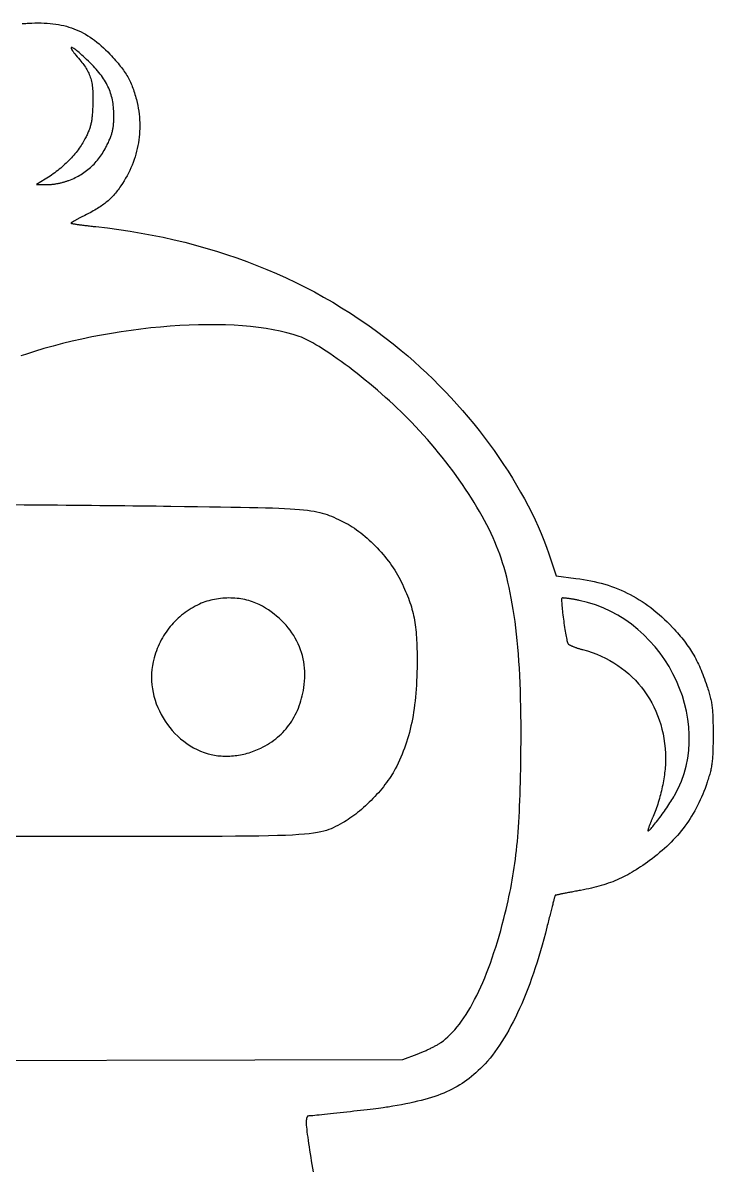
# Model space of a CAD drawing. Extents: x -419 to 419, y -275 to 1047.
# Drawn here: x -137.9 to -104.4, y 384.2 to 439.8 of the extents above; entities that cross this region are included whole.
import ezdxf

# ---------------------------------------------------------------- set-up
doc = ezdxf.new("R2010")
doc.units = 0
doc.layers.get('0').update_dxf_attribs({"linetype": 'CONTINUOUS'})

msp = doc.modelspace()

# ---------------------------------------------------------------- linework, layer by layer
for points in [[(-137.938, 439.784), (-137.879, 439.789), (-137.817, 439.794), (-137.754, 439.799), (-137.687, 439.803), (-137.618, 439.806), (-137.546, 439.81), (-137.471, 439.813), (-137.314, 439.818), (-137.16, 439.82), (-137.01, 439.818), (-136.863, 439.814), (-136.719, 439.806), (-136.578, 439.795), (-136.441, 439.78), (-136.305, 439.763), (-136.173, 439.741), (-136.043, 439.717), (-135.916, 439.688), (-135.79, 439.656), (-135.667, 439.621), (-135.546, 439.582), (-135.427, 439.539), (-135.31, 439.492), (-135.194, 439.442), (-135.08, 439.387), (-134.968, 439.329), (-134.856, 439.266), (-134.746, 439.2), (-134.637, 439.129), (-134.529, 439.055), (-134.421, 438.976), (-134.314, 438.893), (-134.208, 438.806), (-134.102, 438.714), (-133.997, 438.618), (-133.892, 438.517), (-133.786, 438.412), (-133.681, 438.303), (-133.608, 438.225), (-133.538, 438.149), (-133.47, 438.074), (-133.406, 438.002), (-133.344, 437.931), (-133.285, 437.861), (-133.229, 437.792), (-133.174, 437.724), (-133.122, 437.658), (-133.073, 437.592), (-133.025, 437.526), (-132.98, 437.461), (-132.937, 437.396), (-132.895, 437.331), (-132.856, 437.267), (-132.818, 437.202), (-132.781, 437.136), (-132.747, 437.07), (-132.713, 437.004), (-132.681, 436.937), (-132.651, 436.868), (-132.621, 436.799), (-132.592, 436.728), (-132.565, 436.656), (-132.538, 436.582), (-132.513, 436.507), (-132.488, 436.429), (-132.463, 436.35), (-132.439, 436.268), (-132.416, 436.184), (-132.393, 436.098), (-132.359, 435.959), (-132.329, 435.82), (-132.303, 435.68), (-132.281, 435.54), (-132.263, 435.4), (-132.249, 435.26), (-132.238, 435.119), (-132.232, 434.979), (-132.23, 434.839), (-132.232, 434.699), (-132.237, 434.559), (-132.247, 434.419), (-132.26, 434.28), (-132.277, 434.141), (-132.298, 434.002), (-132.323, 433.864), (-132.352, 433.727), (-132.384, 433.591), (-132.42, 433.455), (-132.46, 433.32), (-132.504, 433.186), (-132.552, 433.053), (-132.603, 432.921), (-132.658, 432.79), (-132.717, 432.661), (-132.78, 432.532), (-132.846, 432.405), (-132.916, 432.28), (-132.989, 432.156), (-133.067, 432.033), (-133.147, 431.912), (-133.192, 431.849), (-133.235, 431.788), (-133.279, 431.728), (-133.322, 431.671), (-133.365, 431.616), (-133.408, 431.563), (-133.451, 431.511), (-133.495, 431.461), (-133.539, 431.412), (-133.584, 431.364), (-133.629, 431.318), (-133.676, 431.273), (-133.723, 431.229), (-133.771, 431.185), (-133.821, 431.143), (-133.872, 431.101), (-133.925, 431.06), (-133.979, 431.019), (-134.035, 430.978), (-134.093, 430.938), (-134.153, 430.898), (-134.215, 430.858), (-134.28, 430.818), (-134.347, 430.778), (-134.416, 430.737), (-134.489, 430.696), (-134.564, 430.655), (-134.642, 430.612), (-134.723, 430.569), (-134.807, 430.526), (-134.895, 430.481), (-134.931, 430.463), (-134.966, 430.445), (-135.001, 430.427), (-135.035, 430.41), (-135.068, 430.393), (-135.101, 430.375), (-135.133, 430.359), (-135.164, 430.342), (-135.195, 430.326), (-135.224, 430.31), (-135.253, 430.294), (-135.281, 430.279), (-135.308, 430.265), (-135.334, 430.25), (-135.358, 430.237), (-135.382, 430.223), (-135.404, 430.211), (-135.425, 430.199), (-135.445, 430.187), (-135.464, 430.176), (-135.481, 430.166), (-135.497, 430.156), (-135.511, 430.147), (-135.524, 430.139), (-135.535, 430.131), (-135.545, 430.124), (-135.553, 430.119), (-135.56, 430.113), (-135.564, 430.109), (-135.567, 430.106), (-135.568, 430.103), (-135.566, 430.101), (-135.561, 430.098), (-135.553, 430.096), (-135.541, 430.092), (-135.527, 430.089), (-135.51, 430.085), (-135.489, 430.081), (-135.466, 430.077), (-135.44, 430.072), (-135.412, 430.068), (-135.381, 430.063), (-135.347, 430.057), (-135.312, 430.052), (-135.273, 430.046), (-135.233, 430.041), (-135.191, 430.035), (-135.146, 430.029), (-135.1, 430.022), (-135.051, 430.016), (-135.001, 430.01), (-134.95, 430.003), (-134.896, 429.996), (-134.841, 429.99), (-134.785, 429.983), (-134.727, 429.976), (-134.668, 429.969), (-134.608, 429.962), (-134.547, 429.955), (-134.484, 429.948), (-134.421, 429.941), (-134.357, 429.934), (-133.8, 429.869), (-133.249, 429.796), (-132.702, 429.714), (-132.161, 429.623), (-131.624, 429.524), (-131.093, 429.416), (-130.567, 429.299), (-130.047, 429.174), (-129.531, 429.04), (-129.021, 428.897), (-128.516, 428.746), (-128.017, 428.586), (-127.522, 428.418), (-127.033, 428.241), (-126.55, 428.056), (-126.071, 427.861), (-125.598, 427.659), (-125.131, 427.448), (-124.669, 427.228), (-124.212, 426.999), (-123.761, 426.763), (-123.315, 426.517), (-122.875, 426.263), (-122.44, 426.001), (-122.01, 425.73), (-121.586, 425.45), (-121.168, 425.162), (-120.755, 424.866), (-120.348, 424.561), (-119.946, 424.248), (-119.55, 423.926), (-119.233, 423.658), (-118.92, 423.384), (-118.61, 423.104), (-118.305, 422.819), (-118.004, 422.529), (-117.708, 422.233), (-117.416, 421.933), (-117.13, 421.628), (-116.848, 421.319), (-116.572, 421.006), (-116.302, 420.69), (-116.037, 420.37), (-115.779, 420.048), (-115.527, 419.723), (-115.281, 419.395), (-115.042, 419.065), (-114.81, 418.734), (-114.584, 418.4), (-114.366, 418.066), (-114.156, 417.731), (-113.953, 417.395), (-113.759, 417.058), (-113.572, 416.722), (-113.394, 416.385), (-113.224, 416.049), (-113.063, 415.714), (-112.911, 415.38), (-112.768, 415.047), (-112.635, 414.716), (-112.511, 414.387), (-112.397, 414.06), (-112.038, 412.987), (-111.078, 412.868), (-110.894, 412.843), (-110.713, 412.815), (-110.535, 412.785), (-110.359, 412.751), (-110.186, 412.713), (-110.016, 412.673), (-109.848, 412.629), (-109.683, 412.582), (-109.52, 412.531), (-109.36, 412.477), (-109.202, 412.42), (-109.046, 412.359), (-108.892, 412.294), (-108.74, 412.226), (-108.59, 412.154), (-108.442, 412.079), (-108.295, 412), (-108.151, 411.917), (-108.008, 411.831), (-107.867, 411.741), (-107.727, 411.646), (-107.589, 411.548), (-107.452, 411.447), (-107.316, 411.341), (-107.181, 411.231), (-107.048, 411.117), (-106.916, 410.999), (-106.784, 410.877), (-106.654, 410.751), (-106.525, 410.621), (-106.396, 410.486), (-106.315, 410.399), (-106.236, 410.313), (-106.16, 410.228), (-106.087, 410.144), (-106.016, 410.06), (-105.947, 409.977), (-105.88, 409.894), (-105.816, 409.812), (-105.754, 409.73), (-105.693, 409.647), (-105.635, 409.565), (-105.578, 409.482), (-105.523, 409.399), (-105.469, 409.315), (-105.417, 409.23), (-105.367, 409.144), (-105.318, 409.058), (-105.27, 408.97), (-105.224, 408.881), (-105.178, 408.79), (-105.134, 408.698), (-105.09, 408.604), (-105.048, 408.508), (-105.006, 408.41), (-104.965, 408.31), (-104.924, 408.207), (-104.884, 408.102), (-104.845, 407.995), (-104.806, 407.884), (-104.767, 407.771), (-104.728, 407.655), (-104.703, 407.577), (-104.679, 407.503), (-104.656, 407.432), (-104.635, 407.363), (-104.616, 407.296), (-104.597, 407.232), (-104.58, 407.169), (-104.564, 407.107), (-104.549, 407.046), (-104.535, 406.986), (-104.522, 406.926), (-104.511, 406.866), (-104.5, 406.806), (-104.49, 406.745), (-104.481, 406.683), (-104.473, 406.62), (-104.466, 406.555), (-104.46, 406.488), (-104.454, 406.418), (-104.449, 406.346), (-104.445, 406.271), (-104.441, 406.193), (-104.438, 406.111), (-104.435, 406.026), (-104.433, 405.935), (-104.431, 405.841), (-104.43, 405.741), (-104.429, 405.636), (-104.428, 405.526), (-104.428, 405.41), (-104.428, 405.287), (-104.428, 405.166), (-104.428, 405.051), (-104.429, 404.942), (-104.43, 404.838), (-104.431, 404.739), (-104.433, 404.645), (-104.435, 404.555), (-104.438, 404.47), (-104.441, 404.389), (-104.444, 404.311), (-104.449, 404.237), (-104.453, 404.165), (-104.459, 404.096), (-104.465, 404.03), (-104.472, 403.966), (-104.48, 403.903), (-104.488, 403.842), (-104.498, 403.782), (-104.508, 403.723), (-104.519, 403.665), (-104.531, 403.607), (-104.544, 403.549), (-104.559, 403.49), (-104.574, 403.431), (-104.59, 403.371), (-104.608, 403.31), (-104.626, 403.247), (-104.646, 403.182), (-104.667, 403.115), (-104.69, 403.046), (-104.713, 402.974), (-104.764, 402.824), (-104.817, 402.677), (-104.872, 402.533), (-104.929, 402.391), (-104.989, 402.251), (-105.05, 402.114), (-105.114, 401.978), (-105.18, 401.845), (-105.248, 401.714), (-105.318, 401.585), (-105.391, 401.458), (-105.466, 401.333), (-105.543, 401.21), (-105.623, 401.088), (-105.706, 400.969), (-105.79, 400.851), (-105.878, 400.735), (-105.968, 400.621), (-106.061, 400.508), (-106.156, 400.397), (-106.254, 400.287), (-106.355, 400.179), (-106.458, 400.072), (-106.564, 399.966), (-106.673, 399.862), (-106.785, 399.76), (-106.9, 399.658), (-107.018, 399.558), (-107.139, 399.458), (-107.262, 399.36), (-107.389, 399.263), (-107.503, 399.178), (-107.614, 399.096), (-107.724, 399.018), (-107.833, 398.942), (-107.94, 398.869), (-108.046, 398.8), (-108.151, 398.732), (-108.255, 398.668), (-108.359, 398.606), (-108.462, 398.546), (-108.565, 398.489), (-108.668, 398.435), (-108.771, 398.382), (-108.874, 398.332), (-108.978, 398.283), (-109.082, 398.237), (-109.188, 398.193), (-109.294, 398.15), (-109.401, 398.11), (-109.51, 398.07), (-109.621, 398.033), (-109.733, 397.997), (-109.847, 397.963), (-109.963, 397.929), (-110.082, 397.898), (-110.203, 397.867), (-110.327, 397.837), (-110.454, 397.809), (-110.583, 397.781), (-110.716, 397.754), (-110.852, 397.728), (-110.916, 397.717), (-110.979, 397.705), (-111.041, 397.693), (-111.102, 397.682), (-111.162, 397.671), (-111.221, 397.659), (-111.279, 397.648), (-111.336, 397.638), (-111.391, 397.627), (-111.444, 397.617), (-111.497, 397.607), (-111.547, 397.597), (-111.596, 397.588), (-111.643, 397.578), (-111.688, 397.569), (-111.731, 397.561), (-111.772, 397.553), (-111.811, 397.545), (-111.848, 397.538), (-111.883, 397.531), (-111.915, 397.524), (-111.944, 397.518), (-111.971, 397.512), (-111.995, 397.507), (-112.017, 397.502), (-112.035, 397.498), (-112.051, 397.495), (-112.064, 397.491), (-112.073, 397.489), (-112.08, 397.487), (-112.083, 397.486), (-112.085, 397.482), (-112.088, 397.475), (-112.092, 397.464), (-112.097, 397.448), (-112.103, 397.429), (-112.11, 397.406), (-112.117, 397.38), (-112.126, 397.35), (-112.135, 397.316), (-112.145, 397.279), (-112.156, 397.239), (-112.167, 397.196), (-112.179, 397.15), (-112.192, 397.102), (-112.206, 397.05), (-112.22, 396.996), (-112.235, 396.939), (-112.25, 396.88), (-112.266, 396.818), (-112.282, 396.755), (-112.299, 396.689), (-112.316, 396.621), (-112.333, 396.552), (-112.351, 396.48), (-112.37, 396.407), (-112.388, 396.333), (-112.407, 396.257), (-112.427, 396.179), (-112.446, 396.101), (-112.466, 396.021), (-112.486, 395.94), (-112.559, 395.646), (-112.635, 395.356), (-112.714, 395.07), (-112.794, 394.789), (-112.877, 394.511), (-112.962, 394.238), (-113.048, 393.97), (-113.137, 393.707), (-113.228, 393.448), (-113.32, 393.194), (-113.414, 392.945), (-113.51, 392.701), (-113.608, 392.462), (-113.708, 392.229), (-113.809, 392.001), (-113.911, 391.779), (-114.015, 391.562), (-114.121, 391.352), (-114.228, 391.147), (-114.336, 390.948), (-114.446, 390.755), (-114.556, 390.569), (-114.668, 390.389), (-114.781, 390.215), (-114.896, 390.048), (-115.011, 389.888), (-115.127, 389.734), (-115.244, 389.588), (-115.362, 389.448), (-115.481, 389.316), (-115.601, 389.191), (-115.709, 389.084), (-115.817, 388.98), (-115.925, 388.881), (-116.034, 388.785), (-116.144, 388.694), (-116.255, 388.605), (-116.367, 388.52), (-116.481, 388.439), (-116.598, 388.36), (-116.716, 388.285), (-116.837, 388.213), (-116.96, 388.143), (-117.087, 388.077), (-117.217, 388.013), (-117.35, 387.951), (-117.487, 387.892), (-117.629, 387.835), (-117.775, 387.781), (-117.925, 387.728), (-118.08, 387.678), (-118.241, 387.629), (-118.407, 387.582), (-118.579, 387.536), (-118.756, 387.492), (-118.94, 387.449), (-119.131, 387.408), (-119.328, 387.367), (-119.532, 387.328), (-119.744, 387.29), (-119.963, 387.252), (-120.191, 387.215), (-120.258, 387.205), (-120.34, 387.193), (-120.434, 387.18), (-120.54, 387.166), (-120.657, 387.151), (-120.783, 387.135), (-120.918, 387.118), (-121.06, 387.101), (-121.209, 387.083), (-121.364, 387.064), (-121.523, 387.045), (-121.685, 387.026), (-121.85, 387.007), (-122.016, 386.988), (-122.183, 386.969), (-122.349, 386.95), (-122.514, 386.932), (-122.676, 386.914), (-122.834, 386.897), (-122.987, 386.88), (-123.134, 386.865), (-123.275, 386.85), (-123.408, 386.836), (-123.532, 386.824), (-123.646, 386.812), (-123.749, 386.802), (-123.84, 386.794), (-123.918, 386.788), (-123.983, 386.783), (-124.032, 386.78), (-124.065, 386.779), (-124.07, 386.778), (-124.075, 386.777), (-124.08, 386.775), (-124.085, 386.772), (-124.09, 386.768), (-124.094, 386.764), (-124.099, 386.759), (-124.103, 386.753), (-124.108, 386.747), (-124.112, 386.74), (-124.116, 386.732), (-124.12, 386.724), (-124.124, 386.715), (-124.127, 386.705), (-124.131, 386.695), (-124.134, 386.685), (-124.138, 386.673), (-124.141, 386.662), (-124.143, 386.65), (-124.146, 386.637), (-124.149, 386.624), (-124.151, 386.611), (-124.153, 386.597), (-124.155, 386.583), (-124.156, 386.569), (-124.158, 386.554), (-124.159, 386.539), (-124.16, 386.524), (-124.16, 386.508), (-124.161, 386.493), (-124.161, 386.477), (-124.159, 386.413), (-124.154, 386.334), (-124.146, 386.241), (-124.136, 386.134), (-124.122, 386.015), (-124.106, 385.885), (-124.088, 385.746), (-124.068, 385.598), (-124.046, 385.443), (-124.022, 385.281), (-123.997, 385.115), (-123.97, 384.944), (-123.943, 384.772), (-123.915, 384.597), (-123.886, 384.423), (-123.857, 384.25), (-123.827, 384.078)], [(-135.513, 432.241), (-135.436, 432.275), (-135.361, 432.311), (-135.287, 432.348), (-135.214, 432.387), (-135.143, 432.428), (-135.073, 432.47), (-135.005, 432.513), (-134.937, 432.558), (-134.872, 432.605), (-134.807, 432.653), (-134.744, 432.702), (-134.682, 432.754), (-134.621, 432.806), (-134.562, 432.861), (-134.504, 432.917), (-134.448, 432.974), (-134.392, 433.033), (-134.338, 433.093), (-134.286, 433.155), (-134.235, 433.219), (-134.185, 433.284), (-134.136, 433.351), (-134.089, 433.419), (-134.043, 433.488), (-133.999, 433.56), (-133.956, 433.633), (-133.914, 433.707), (-133.873, 433.783), (-133.834, 433.86), (-133.806, 433.917), (-133.78, 433.972), (-133.755, 434.024), (-133.732, 434.075), (-133.71, 434.124), (-133.689, 434.171), (-133.67, 434.217), (-133.651, 434.262), (-133.634, 434.306), (-133.619, 434.349), (-133.604, 434.391), (-133.59, 434.433), (-133.578, 434.475), (-133.567, 434.516), (-133.556, 434.558), (-133.547, 434.599), (-133.538, 434.641), (-133.53, 434.683), (-133.523, 434.726), (-133.517, 434.77), (-133.512, 434.815), (-133.507, 434.861), (-133.503, 434.909), (-133.5, 434.958), (-133.497, 435.008), (-133.495, 435.061), (-133.493, 435.116), (-133.492, 435.173), (-133.491, 435.232), (-133.49, 435.294), (-133.49, 435.358), (-133.492, 435.454), (-133.495, 435.549), (-133.5, 435.642), (-133.507, 435.733), (-133.517, 435.823), (-133.528, 435.911), (-133.542, 435.998), (-133.558, 436.083), (-133.577, 436.167), (-133.597, 436.25), (-133.62, 436.332), (-133.646, 436.413), (-133.674, 436.493), (-133.704, 436.573), (-133.737, 436.651), (-133.772, 436.729), (-133.81, 436.807), (-133.851, 436.884), (-133.894, 436.96), (-133.94, 437.037), (-133.989, 437.113), (-134.04, 437.189), (-134.095, 437.265), (-134.152, 437.341), (-134.212, 437.417), (-134.275, 437.493), (-134.341, 437.57), (-134.41, 437.647), (-134.482, 437.725), (-134.557, 437.803), (-134.636, 437.881), (-134.724, 437.968), (-134.809, 438.05), (-134.889, 438.126), (-134.966, 438.197), (-135.039, 438.263), (-135.107, 438.324), (-135.171, 438.379), (-135.231, 438.429), (-135.286, 438.473), (-135.336, 438.512), (-135.382, 438.546), (-135.423, 438.574), (-135.459, 438.596), (-135.489, 438.613), (-135.515, 438.625), (-135.535, 438.631), (-135.55, 438.631), (-135.56, 438.625), (-135.564, 438.614), (-135.562, 438.597), (-135.554, 438.574), (-135.541, 438.546), (-135.521, 438.512), (-135.496, 438.472), (-135.464, 438.426), (-135.426, 438.374), (-135.381, 438.316), (-135.33, 438.252), (-135.273, 438.182), (-135.208, 438.106), (-135.137, 438.024), (-135.086, 437.965), (-135.037, 437.907), (-134.991, 437.849), (-134.947, 437.79), (-134.906, 437.732), (-134.867, 437.674), (-134.83, 437.615), (-134.795, 437.556), (-134.763, 437.497), (-134.732, 437.436), (-134.704, 437.375), (-134.678, 437.313), (-134.653, 437.25), (-134.631, 437.185), (-134.611, 437.119), (-134.592, 437.051), (-134.575, 436.981), (-134.56, 436.91), (-134.547, 436.836), (-134.536, 436.76), (-134.526, 436.682), (-134.518, 436.601), (-134.511, 436.518), (-134.507, 436.431), (-134.503, 436.342), (-134.501, 436.25), (-134.501, 436.154), (-134.501, 436.055), (-134.504, 435.953), (-134.507, 435.846), (-134.512, 435.736), (-134.516, 435.662), (-134.52, 435.591), (-134.524, 435.523), (-134.528, 435.458), (-134.533, 435.396), (-134.538, 435.336), (-134.543, 435.279), (-134.549, 435.224), (-134.556, 435.171), (-134.563, 435.12), (-134.57, 435.07), (-134.578, 435.022), (-134.587, 434.975), (-134.597, 434.929), (-134.608, 434.885), (-134.619, 434.84), (-134.631, 434.797), (-134.644, 434.754), (-134.658, 434.71), (-134.673, 434.667), (-134.69, 434.624), (-134.707, 434.58), (-134.726, 434.536), (-134.745, 434.491), (-134.766, 434.444), (-134.789, 434.397), (-134.812, 434.348), (-134.837, 434.298), (-134.864, 434.246), (-134.892, 434.193), (-134.922, 434.137), (-134.959, 434.07), (-134.997, 434.003), (-135.038, 433.936), (-135.081, 433.869), (-135.126, 433.802), (-135.172, 433.736), (-135.221, 433.669), (-135.271, 433.603), (-135.323, 433.536), (-135.376, 433.471), (-135.432, 433.405), (-135.489, 433.34), (-135.547, 433.275), (-135.607, 433.211), (-135.669, 433.147), (-135.732, 433.084), (-135.796, 433.021), (-135.862, 432.959), (-135.929, 432.898), (-135.998, 432.837), (-136.067, 432.777), (-136.138, 432.719), (-136.21, 432.66), (-136.283, 432.603), (-136.357, 432.547), (-136.432, 432.492), (-136.508, 432.437), (-136.584, 432.384), (-136.662, 432.332), (-136.741, 432.281), (-136.82, 432.232), (-137.235, 431.977), (-136.725, 431.973), (-136.697, 431.973), (-136.669, 431.974), (-136.639, 431.975), (-136.608, 431.977), (-136.576, 431.979), (-136.543, 431.982), (-136.51, 431.985), (-136.475, 431.989), (-136.441, 431.993), (-136.405, 431.998), (-136.37, 432.003), (-136.333, 432.009), (-136.297, 432.015), (-136.26, 432.021), (-136.223, 432.028), (-136.186, 432.035), (-136.149, 432.042), (-136.112, 432.05), (-136.075, 432.058), (-136.039, 432.067), (-136.002, 432.076), (-135.966, 432.085), (-135.931, 432.094), (-135.896, 432.104), (-135.861, 432.113), (-135.827, 432.123), (-135.794, 432.134), (-135.762, 432.144), (-135.73, 432.155), (-135.699, 432.166), (-135.67, 432.177), (-135.67, 432.177), (-135.591, 432.208), (-135.513, 432.241)], [(-118.743, 389.792), (-118.705, 389.807), (-118.665, 389.822), (-118.626, 389.838), (-118.586, 389.854), (-118.545, 389.872), (-118.504, 389.889), (-118.463, 389.907), (-118.421, 389.925), (-118.379, 389.944), (-118.338, 389.963), (-118.296, 389.983), (-118.255, 390.002), (-118.213, 390.022), (-118.172, 390.042), (-118.132, 390.062), (-118.092, 390.082), (-118.052, 390.102), (-118.013, 390.122), (-117.975, 390.142), (-117.937, 390.162), (-117.901, 390.182), (-117.865, 390.202), (-117.83, 390.221), (-117.797, 390.24), (-117.764, 390.259), (-117.733, 390.278), (-117.703, 390.296), (-117.675, 390.314), (-117.648, 390.331), (-117.623, 390.348), (-117.509, 390.431), (-117.396, 390.521), (-117.283, 390.621), (-117.17, 390.728), (-117.059, 390.844), (-116.948, 390.967), (-116.838, 391.099), (-116.728, 391.239), (-116.62, 391.386), (-116.512, 391.541), (-116.406, 391.704), (-116.3, 391.874), (-116.196, 392.051), (-116.093, 392.235), (-115.991, 392.427), (-115.89, 392.625), (-115.791, 392.83), (-115.693, 393.042), (-115.597, 393.261), (-115.502, 393.486), (-115.408, 393.718), (-115.317, 393.955), (-115.227, 394.199), (-115.138, 394.45), (-115.052, 394.706), (-114.967, 394.967), (-114.884, 395.235), (-114.803, 395.508), (-114.725, 395.787), (-114.648, 396.071), (-114.573, 396.361), (-114.519, 396.579), (-114.467, 396.794), (-114.418, 397.005), (-114.37, 397.213), (-114.325, 397.418), (-114.283, 397.622), (-114.242, 397.824), (-114.204, 398.025), (-114.167, 398.225), (-114.133, 398.426), (-114.1, 398.628), (-114.069, 398.83), (-114.04, 399.035), (-114.013, 399.242), (-113.988, 399.451), (-113.964, 399.664), (-113.941, 399.881), (-113.92, 400.102), (-113.901, 400.328), (-113.883, 400.559), (-113.866, 400.797), (-113.85, 401.041), (-113.836, 401.292), (-113.823, 401.55), (-113.811, 401.817), (-113.8, 402.092), (-113.789, 402.376), (-113.78, 402.671), (-113.772, 402.975), (-113.764, 403.29), (-113.757, 403.616), (-113.749, 404.078), (-113.743, 404.53), (-113.74, 404.971), (-113.739, 405.402), (-113.741, 405.823), (-113.745, 406.234), (-113.752, 406.636), (-113.761, 407.029), (-113.772, 407.412), (-113.787, 407.786), (-113.804, 408.151), (-113.823, 408.507), (-113.845, 408.855), (-113.87, 409.195), (-113.897, 409.526), (-113.927, 409.849), (-113.96, 410.165), (-113.995, 410.473), (-114.033, 410.773), (-114.074, 411.065), (-114.118, 411.351), (-114.164, 411.63), (-114.213, 411.902), (-114.265, 412.167), (-114.319, 412.425), (-114.377, 412.678), (-114.437, 412.924), (-114.5, 413.164), (-114.566, 413.398), (-114.635, 413.627), (-114.706, 413.85), (-114.772, 414.042), (-114.845, 414.237), (-114.923, 414.435), (-115.007, 414.636), (-115.097, 414.839), (-115.193, 415.045), (-115.294, 415.254), (-115.401, 415.464), (-115.513, 415.676), (-115.63, 415.891), (-115.752, 416.106), (-115.879, 416.323), (-116.01, 416.541), (-116.147, 416.761), (-116.287, 416.981), (-116.433, 417.201), (-116.582, 417.422), (-116.736, 417.643), (-116.893, 417.864), (-117.055, 418.085), (-117.22, 418.305), (-117.389, 418.525), (-117.561, 418.744), (-117.737, 418.962), (-117.916, 419.178), (-118.098, 419.394), (-118.283, 419.608), (-118.471, 419.82), (-118.661, 420.03), (-118.854, 420.238), (-119.05, 420.443), (-119.216, 420.614), (-119.389, 420.786), (-119.565, 420.959), (-119.747, 421.133), (-119.932, 421.306), (-120.12, 421.479), (-120.311, 421.651), (-120.505, 421.822), (-120.7, 421.992), (-120.897, 422.16), (-121.095, 422.325), (-121.293, 422.488), (-121.492, 422.648), (-121.689, 422.805), (-121.886, 422.958), (-122.081, 423.108), (-122.275, 423.252), (-122.466, 423.392), (-122.654, 423.527), (-122.838, 423.656), (-123.019, 423.78), (-123.195, 423.897), (-123.366, 424.007), (-123.532, 424.111), (-123.693, 424.207), (-123.846, 424.295), (-123.993, 424.375), (-124.133, 424.447), (-124.265, 424.51), (-124.389, 424.564), (-124.504, 424.608), (-124.79, 424.702), (-125.095, 424.788), (-125.417, 424.864), (-125.755, 424.933), (-126.108, 424.992), (-126.476, 425.043), (-126.858, 425.086), (-127.253, 425.12), (-127.659, 425.146), (-128.076, 425.164), (-128.504, 425.174), (-128.94, 425.175), (-129.385, 425.169), (-129.837, 425.154), (-130.295, 425.131), (-130.759, 425.101), (-131.228, 425.063), (-131.701, 425.017), (-132.176, 424.963), (-132.653, 424.901), (-133.131, 424.832), (-133.61, 424.756), (-134.087, 424.672), (-134.563, 424.58), (-135.037, 424.482), (-135.507, 424.375), (-135.972, 424.262), (-136.433, 424.142), (-136.887, 424.014), (-137.334, 423.879), (-137.773, 423.738), (-138.006, 423.658)], [(-138.239, 416.446), (-137.842, 416.443), (-137.44, 416.44), (-137.034, 416.437), (-136.626, 416.433), (-136.215, 416.43), (-135.804, 416.426), (-135.392, 416.422), (-134.981, 416.418), (-134.571, 416.414), (-134.163, 416.41), (-133.758, 416.406), (-133.357, 416.402), (-132.961, 416.397), (-132.57, 416.393), (-132.185, 416.388), (-131.807, 416.384), (-131.438, 416.379), (-131.076, 416.374), (-130.725, 416.369), (-130.058, 416.36), (-129.435, 416.352), (-128.854, 416.343), (-128.312, 416.335), (-127.809, 416.327), (-127.342, 416.319), (-126.909, 416.311), (-126.51, 416.302), (-126.141, 416.292), (-125.802, 416.282), (-125.491, 416.271), (-125.205, 416.258), (-124.943, 416.245), (-124.704, 416.23), (-124.485, 416.213), (-124.285, 416.195), (-124.102, 416.174), (-123.934, 416.152), (-123.78, 416.127), (-123.637, 416.1), (-123.504, 416.071), (-123.38, 416.039), (-123.262, 416.003), (-123.148, 415.965), (-123.038, 415.924), (-122.928, 415.879), (-122.818, 415.831), (-122.706, 415.779), (-122.59, 415.723), (-122.467, 415.663), (-122.337, 415.599), (-122.235, 415.547), (-122.132, 415.49), (-122.028, 415.429), (-121.924, 415.365), (-121.821, 415.296), (-121.717, 415.224), (-121.613, 415.149), (-121.51, 415.07), (-121.407, 414.989), (-121.304, 414.904), (-121.203, 414.816), (-121.102, 414.726), (-121.002, 414.633), (-120.904, 414.538), (-120.807, 414.44), (-120.711, 414.341), (-120.617, 414.239), (-120.524, 414.136), (-120.434, 414.031), (-120.346, 413.925), (-120.259, 413.817), (-120.176, 413.708), (-120.094, 413.598), (-120.015, 413.488), (-119.939, 413.376), (-119.866, 413.264), (-119.796, 413.152), (-119.73, 413.039), (-119.666, 412.926), (-119.607, 412.814), (-119.55, 412.701), (-119.493, 412.581), (-119.438, 412.464), (-119.386, 412.349), (-119.337, 412.236), (-119.29, 412.125), (-119.246, 412.016), (-119.204, 411.908), (-119.165, 411.801), (-119.128, 411.695), (-119.093, 411.589), (-119.06, 411.484), (-119.03, 411.378), (-119.002, 411.272), (-118.975, 411.166), (-118.951, 411.058), (-118.928, 410.949), (-118.908, 410.839), (-118.889, 410.727), (-118.872, 410.613), (-118.857, 410.496), (-118.843, 410.377), (-118.831, 410.255), (-118.82, 410.13), (-118.811, 410.001), (-118.803, 409.868), (-118.797, 409.732), (-118.791, 409.591), (-118.787, 409.445), (-118.784, 409.295), (-118.783, 409.139), (-118.782, 408.978), (-118.783, 408.751), (-118.786, 408.53), (-118.79, 408.313), (-118.797, 408.101), (-118.806, 407.894), (-118.816, 407.691), (-118.829, 407.492), (-118.844, 407.297), (-118.861, 407.107), (-118.881, 406.92), (-118.902, 406.737), (-118.926, 406.557), (-118.952, 406.38), (-118.98, 406.207), (-119.011, 406.037), (-119.044, 405.87), (-119.079, 405.706), (-119.116, 405.545), (-119.157, 405.386), (-119.199, 405.229), (-119.244, 405.074), (-119.292, 404.922), (-119.342, 404.772), (-119.395, 404.623), (-119.45, 404.476), (-119.508, 404.331), (-119.568, 404.187), (-119.632, 404.044), (-119.698, 403.903), (-119.766, 403.762), (-119.838, 403.622), (-119.888, 403.53), (-119.942, 403.436), (-119.999, 403.342), (-120.061, 403.246), (-120.126, 403.149), (-120.194, 403.052), (-120.265, 402.955), (-120.339, 402.857), (-120.416, 402.759), (-120.495, 402.662), (-120.577, 402.565), (-120.66, 402.468), (-120.746, 402.372), (-120.833, 402.278), (-120.922, 402.184), (-121.013, 402.092), (-121.104, 402.001), (-121.196, 401.912), (-121.289, 401.825), (-121.383, 401.741), (-121.477, 401.658), (-121.571, 401.579), (-121.665, 401.502), (-121.759, 401.427), (-121.853, 401.357), (-121.946, 401.289), (-122.038, 401.225), (-122.129, 401.165), (-122.219, 401.109), (-122.307, 401.057), (-122.394, 401.009), (-122.518, 400.943), (-122.633, 400.881), (-122.741, 400.824), (-122.846, 400.77), (-122.953, 400.721), (-123.063, 400.675), (-123.181, 400.634), (-123.311, 400.595), (-123.455, 400.561), (-123.617, 400.529), (-123.801, 400.5), (-124.009, 400.475), (-124.247, 400.452), (-124.516, 400.432), (-124.821, 400.414), (-125.164, 400.398), (-125.55, 400.385), (-125.982, 400.374), (-126.463, 400.364), (-126.997, 400.356), (-127.587, 400.35), (-128.237, 400.345), (-128.95, 400.341), (-129.729, 400.338), (-130.579, 400.336), (-131.502, 400.335), (-132.503, 400.334), (-133.584, 400.334), (-134.749, 400.334), (-136.001, 400.334), (-137.344, 400.334), (-138.289, 400.334)], [(-126.254, 404.688), (-126.144, 404.748), (-126.037, 404.81), (-125.933, 404.875), (-125.833, 404.942), (-125.735, 405.012), (-125.64, 405.084), (-125.549, 405.158), (-125.461, 405.235), (-125.375, 405.314), (-125.293, 405.396), (-125.213, 405.481), (-125.137, 405.567), (-125.064, 405.657), (-124.994, 405.749), (-124.926, 405.843), (-124.862, 405.94), (-124.801, 406.039), (-124.742, 406.141), (-124.687, 406.245), (-124.635, 406.352), (-124.585, 406.462), (-124.539, 406.574), (-124.496, 406.688), (-124.455, 406.806), (-124.418, 406.926), (-124.383, 407.048), (-124.351, 407.173), (-124.323, 407.301), (-124.297, 407.431), (-124.274, 407.564), (-124.251, 407.725), (-124.236, 407.885), (-124.226, 408.045), (-124.224, 408.202), (-124.228, 408.359), (-124.238, 408.514), (-124.255, 408.667), (-124.279, 408.819), (-124.308, 408.969), (-124.344, 409.117), (-124.386, 409.263), (-124.434, 409.407), (-124.489, 409.549), (-124.549, 409.688), (-124.615, 409.825), (-124.687, 409.959), (-124.765, 410.091), (-124.849, 410.22), (-124.938, 410.346), (-125.034, 410.469), (-125.134, 410.589), (-125.241, 410.706), (-125.352, 410.819), (-125.47, 410.929), (-125.592, 411.035), (-125.72, 411.138), (-125.853, 411.237), (-125.992, 411.333), (-126.135, 411.424), (-126.284, 411.511), (-126.438, 411.594), (-126.517, 411.633), (-126.599, 411.67), (-126.683, 411.704), (-126.769, 411.736), (-126.857, 411.765), (-126.947, 411.791), (-127.039, 411.815), (-127.132, 411.836), (-127.226, 411.855), (-127.322, 411.871), (-127.418, 411.885), (-127.515, 411.896), (-127.613, 411.905), (-127.712, 411.911), (-127.811, 411.914), (-127.911, 411.915), (-128.01, 411.913), (-128.109, 411.909), (-128.209, 411.902), (-128.308, 411.893), (-128.406, 411.881), (-128.504, 411.866), (-128.601, 411.849), (-128.697, 411.829), (-128.792, 411.807), (-128.886, 411.782), (-128.978, 411.755), (-129.069, 411.725), (-129.158, 411.692), (-129.246, 411.657), (-129.331, 411.619), (-129.437, 411.568), (-129.541, 411.515), (-129.643, 411.459), (-129.742, 411.401), (-129.839, 411.341), (-129.934, 411.279), (-130.027, 411.214), (-130.117, 411.147), (-130.205, 411.078), (-130.29, 411.006), (-130.374, 410.933), (-130.454, 410.857), (-130.533, 410.779), (-130.609, 410.698), (-130.683, 410.616), (-130.754, 410.531), (-130.823, 410.444), (-130.89, 410.355), (-130.954, 410.264), (-131.016, 410.171), (-131.076, 410.075), (-131.133, 409.978), (-131.187, 409.878), (-131.24, 409.776), (-131.289, 409.672), (-131.337, 409.566), (-131.382, 409.458), (-131.424, 409.347), (-131.464, 409.235), (-131.501, 409.12), (-131.537, 409.004), (-131.584, 408.82), (-131.62, 408.635), (-131.645, 408.448), (-131.66, 408.261), (-131.665, 408.073), (-131.659, 407.886), (-131.644, 407.699), (-131.62, 407.512), (-131.585, 407.327), (-131.542, 407.144), (-131.49, 406.962), (-131.429, 406.783), (-131.36, 406.607), (-131.282, 406.434), (-131.197, 406.264), (-131.103, 406.098), (-131.002, 405.937), (-130.894, 405.781), (-130.778, 405.63), (-130.656, 405.484), (-130.527, 405.344), (-130.391, 405.211), (-130.249, 405.084), (-130.101, 404.964), (-129.948, 404.852), (-129.788, 404.748), (-129.624, 404.652), (-129.454, 404.565), (-129.279, 404.487), (-129.1, 404.418), (-128.916, 404.36), (-128.839, 404.339), (-128.761, 404.32), (-128.682, 404.303), (-128.603, 404.288), (-128.523, 404.275), (-128.441, 404.264), (-128.36, 404.256), (-128.277, 404.249), (-128.195, 404.244), (-128.111, 404.241), (-128.028, 404.24), (-127.943, 404.241), (-127.859, 404.245), (-127.775, 404.25), (-127.69, 404.257), (-127.605, 404.266), (-127.52, 404.277), (-127.436, 404.289), (-127.351, 404.304), (-127.267, 404.321), (-127.182, 404.34), (-127.098, 404.36), (-127.015, 404.383), (-126.932, 404.407), (-126.849, 404.433), (-126.767, 404.462), (-126.685, 404.492), (-126.605, 404.523), (-126.524, 404.557), (-126.445, 404.593), (-126.367, 404.63), (-126.367, 404.63), (-126.254, 404.688)], [(-106.297, 402.327), (-106.115, 402.674), (-105.96, 403.029), (-105.833, 403.392), (-105.732, 403.761), (-105.656, 404.135), (-105.606, 404.512), (-105.581, 404.893), (-105.58, 405.274), (-105.602, 405.656), (-105.648, 406.038), (-105.715, 406.417), (-105.805, 406.793), (-105.916, 407.165), (-106.048, 407.531), (-106.2, 407.89), (-106.371, 408.242), (-106.562, 408.585), (-106.771, 408.918), (-106.998, 409.239), (-107.242, 409.548), (-107.504, 409.844), (-107.781, 410.124), (-108.074, 410.389), (-108.382, 410.637), (-108.705, 410.866), (-109.041, 411.077), (-109.391, 411.266), (-109.754, 411.434), (-110.129, 411.579), (-110.516, 411.7), (-110.914, 411.796), (-110.956, 411.804), (-110.998, 411.813), (-111.039, 411.821), (-111.08, 411.829), (-111.12, 411.836), (-111.16, 411.843), (-111.199, 411.85), (-111.237, 411.857), (-111.274, 411.863), (-111.31, 411.869), (-111.346, 411.875), (-111.38, 411.88), (-111.413, 411.885), (-111.446, 411.89), (-111.477, 411.894), (-111.506, 411.898), (-111.535, 411.901), (-111.562, 411.905), (-111.588, 411.907), (-111.612, 411.91), (-111.634, 411.912), (-111.655, 411.913), (-111.675, 411.914), (-111.692, 411.915), (-111.708, 411.915), (-111.722, 411.915), (-111.734, 411.914), (-111.744, 411.913), (-111.752, 411.912), (-111.758, 411.91), (-111.762, 411.907), (-111.768, 411.895), (-111.772, 411.871), (-111.774, 411.837), (-111.774, 411.793), (-111.772, 411.741), (-111.769, 411.68), (-111.764, 411.612), (-111.758, 411.537), (-111.751, 411.457), (-111.742, 411.371), (-111.733, 411.281), (-111.722, 411.187), (-111.711, 411.09), (-111.698, 410.991), (-111.685, 410.891), (-111.672, 410.79), (-111.658, 410.689), (-111.644, 410.589), (-111.629, 410.49), (-111.614, 410.394), (-111.599, 410.301), (-111.584, 410.212), (-111.57, 410.127), (-111.555, 410.048), (-111.541, 409.974), (-111.527, 409.908), (-111.514, 409.849), (-111.501, 409.798), (-111.489, 409.757), (-111.478, 409.725), (-111.468, 409.704), (-111.463, 409.697), (-111.456, 409.69), (-111.448, 409.682), (-111.438, 409.674), (-111.426, 409.666), (-111.413, 409.657), (-111.399, 409.648), (-111.383, 409.639), (-111.366, 409.63), (-111.348, 409.62), (-111.328, 409.611), (-111.307, 409.601), (-111.285, 409.591), (-111.262, 409.581), (-111.238, 409.57), (-111.213, 409.56), (-111.187, 409.55), (-111.16, 409.539), (-111.132, 409.529), (-111.104, 409.519), (-111.075, 409.508), (-111.045, 409.498), (-111.014, 409.488), (-110.983, 409.478), (-110.952, 409.468), (-110.919, 409.458), (-110.887, 409.448), (-110.854, 409.438), (-110.821, 409.429), (-110.787, 409.42), (-110.754, 409.411), (-110.521, 409.345), (-110.293, 409.27), (-110.071, 409.187), (-109.855, 409.095), (-109.645, 408.995), (-109.441, 408.887), (-109.243, 408.771), (-109.051, 408.647), (-108.866, 408.516), (-108.687, 408.377), (-108.516, 408.231), (-108.351, 408.079), (-108.193, 407.92), (-108.043, 407.754), (-107.9, 407.582), (-107.764, 407.403), (-107.636, 407.219), (-107.516, 407.029), (-107.404, 406.834), (-107.299, 406.633), (-107.204, 406.426), (-107.116, 406.215), (-107.037, 405.999), (-106.967, 405.779), (-106.905, 405.554), (-106.853, 405.324), (-106.809, 405.091), (-106.775, 404.854), (-106.75, 404.613), (-106.735, 404.369), (-106.73, 404.121), (-106.73, 404.041), (-106.733, 403.959), (-106.736, 403.874), (-106.742, 403.788), (-106.748, 403.7), (-106.757, 403.61), (-106.766, 403.519), (-106.777, 403.426), (-106.79, 403.333), (-106.803, 403.238), (-106.818, 403.143), (-106.835, 403.047), (-106.852, 402.95), (-106.871, 402.854), (-106.89, 402.757), (-106.911, 402.66), (-106.933, 402.563), (-106.956, 402.467), (-106.98, 402.371), (-107.005, 402.275), (-107.031, 402.181), (-107.058, 402.087), (-107.086, 401.995), (-107.114, 401.904), (-107.143, 401.814), (-107.173, 401.726), (-107.204, 401.64), (-107.236, 401.556), (-107.268, 401.474), (-107.301, 401.394), (-107.334, 401.316), (-107.348, 401.285), (-107.361, 401.255), (-107.374, 401.224), (-107.387, 401.194), (-107.4, 401.164), (-107.412, 401.134), (-107.424, 401.104), (-107.436, 401.075), (-107.448, 401.047), (-107.459, 401.018), (-107.47, 400.991), (-107.48, 400.964), (-107.49, 400.937), (-107.5, 400.912), (-107.51, 400.887), (-107.519, 400.862), (-107.527, 400.839), (-107.535, 400.816), (-107.543, 400.795), (-107.55, 400.774), (-107.556, 400.754), (-107.562, 400.736), (-107.568, 400.718), (-107.573, 400.702), (-107.577, 400.687), (-107.58, 400.673), (-107.584, 400.661), (-107.586, 400.649), (-107.588, 400.64), (-107.589, 400.631), (-107.589, 400.625), (-107.586, 400.613), (-107.578, 400.609), (-107.565, 400.613), (-107.547, 400.625), (-107.524, 400.643), (-107.497, 400.668), (-107.466, 400.7), (-107.432, 400.737), (-107.394, 400.779), (-107.353, 400.827), (-107.31, 400.879), (-107.263, 400.936), (-107.215, 400.997), (-107.165, 401.061), (-107.113, 401.128), (-107.059, 401.199), (-107.005, 401.271), (-106.95, 401.346), (-106.895, 401.422), (-106.839, 401.499), (-106.783, 401.578), (-106.728, 401.657), (-106.673, 401.736), (-106.62, 401.815), (-106.568, 401.893), (-106.517, 401.97), (-106.468, 402.046), (-106.421, 402.119), (-106.377, 402.191), (-106.335, 402.26), (-106.297, 402.327)], [(-148.224, 389.461), (-119.48, 389.52), (-118.781, 389.778), (-118.743, 389.792)]]:
    msp.add_lwpolyline(points)

doc.saveas('drawing.dxf')
